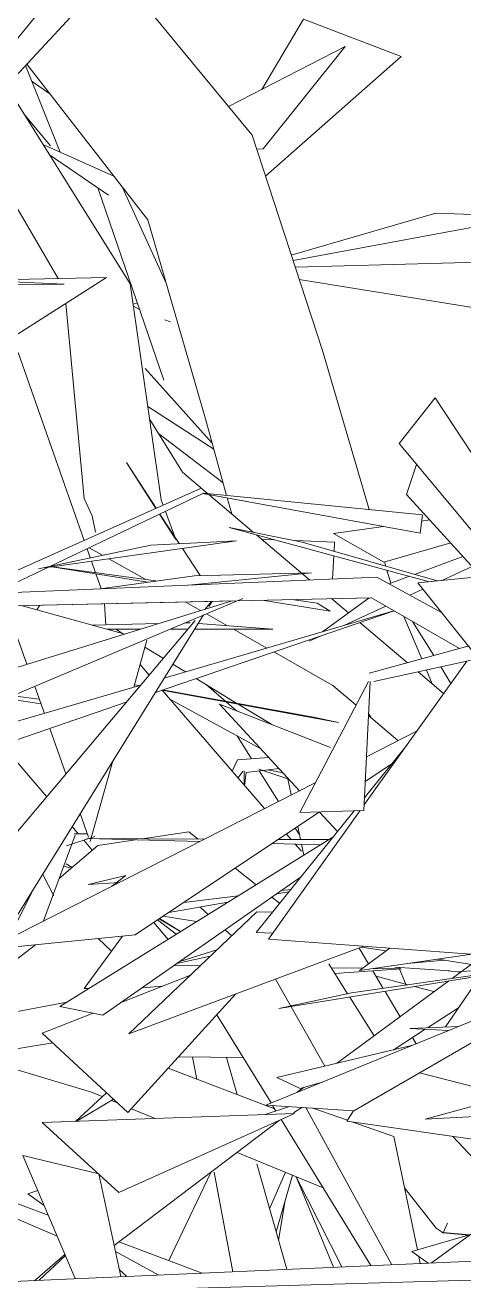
# Model space of a CAD drawing. Header units: millimetres. Extents: x 78096 to 288885, y -20632 to 149556.
# Drawn here: x 250269.6 to 250394.7, y 93294.7 to 93652.2 of the extents above; entities that cross this region are included whole.
import ezdxf

# ---------------------------------------------------------------- set-up
doc = ezdxf.new("R2010")
doc.units = ezdxf.units.MM
doc.layers.add('G-IMPT', color=8, linetype='Continuous', lineweight=9)
doc.layers.add('L-PLNT', color=71, linetype='Continuous', lineweight=9)

# ---------------------------------------------------------------- blocks, each defined once
blk = doc.blocks.new('ZZ-V - Tree Broadleaf 1 - 3dtree rotund SIMPLU-4826059-TOMH A-A')
at = {"layer": 'G-IMPT'}
for p, q in [((24631.32, 93509.17), (24652.12, 93505.08)), ((24631.32, 93509.17), (24688.44, 93493.76)), ((24652.12, 93505.08), (24690.59, 93493.98)), ((24718.98, 93496.95), (24685.13, 93493.41)), ((24673.37, 93495.08), (24497.28, 93487.69)), ((24673.37, 93495.08), (24691.87, 93484.99)), ((24701.06, 93473.51), (24685.13, 93493.41)), ((24671.95, 93489.22), (24497.34, 93485.32)), ((24671.95, 93489.22), (24497.35, 93485.32)), ((24542.24, 93449.75), (24635.2, 93489.02)), ((24671.89, 93489.19), (24633.59, 93488.34)), ((24671.89, 93489.19), (24697.01, 93474.74)), ((24632.82, 93488.32), (24497.34, 93485.32)), ((24519.07, 93453.44), (24632.15, 93488.31)), ((24678.36, 93485.47), (24610.3, 93462.27)), ((24612.82, 93466.32), (24678.27, 93485.52)), ((24626.26, 93488.18), (24624.33, 93485.9)), ((24625.53, 93486.73), (24626.43, 93488.18)), ((24621.65, 93482.72), (24541.58, 93387.91)), ((24565.8, 93390.76), (24624.01, 93484.3)), ((24749.72, 93482.37), (24672.54, 93465.32)), ((24699.75, 93475.49), (24671.18, 93467.69)), ((24669.73, 93430.11), (24699.09, 93471.18)), ((24553.68, 93448.97), (24606.14, 93464.36)), ((24671.03, 93465.32), (24651.5, 93428.02)), ((24669.66, 93428.65), (24671.48, 93465.32)), ((24601.99, 93459.44), (24567.41, 93447.65)), ((24684.9, 93451.33), (24670.42, 93443.96)), ((24669.83, 93432.19), (24682.05, 93447.35)), ((24670.06, 93436.86), (24677.69, 93441.93)), ((24656.01, 93436.64), (24562.37, 93389.01)), ((24604.51, 93393.22), (24657.08, 93428.21)), ((24638.96, 93393.89), (24666.9, 93428.55)), ((24642.49, 93391.99), (24668.66, 93428.61)), ((24669.66, 93428.65), (24651.5, 93428.02)), ((24583.03, 93372.84), (24660.85, 93421.05)), ((24595.32, 93370.35), (24651.66, 93409.65)), ((24618.4, 93402.46), (24633.91, 93404.36)), ((24644.88, 93404.92), (24648.33, 93405.51)), ((24646.24, 93405.87), (24648.87, 93406.19)), ((24614.14, 93399.63), (24630.93, 93402.52)), ((24604.51, 93393.22), (24562.37, 93389.01)), ((24638.96, 93393.89), (24643.72, 93393.71)), ((24642.49, 93391.99), (24701.51, 93387.64)), ((24677.1, 93389.44), (24668.46, 93383.1)), ((24727.25, 93385.51), (24645.51, 93372.23)), ((24666.19, 93376.69), (24727.62, 93385.6)), ((24700.45, 93387.72), (24668.46, 93383.1)), ((24641.81, 93344.77), (24735.38, 93382.9)), ((24666.88, 93343.17), (24735.53, 93382.85)), ((24666.19, 93376.69), (24645.51, 93372.23)), ((24583.03, 93372.84), (24595.32, 93370.35)), ((24682.85, 93366.55), (24696.81, 93367.18)), ((24682.85, 93366.55), (24693.95, 93366.01)), ((24687.15, 93340.78), (24780.44, 93366.25)), ((24689, 93299.81), (24779.18, 93365.66)), ((24683.33, 93361.69), (24644.91, 93352.59)), ((24651.57, 93349.52), (24644.91, 93352.59)), ((24651.57, 93349.52), (24657.85, 93351.3)), ((24641.81, 93344.77), (24666.88, 93343.17)), ((24687.15, 93340.78), (24703.19, 93341.6)), ((24703.14, 93300.43), (24485.13, 93290.87)), ((24703.5, 93294.98), (24615.54, 93292.46))]:
    blk.add_line(p, q, dxfattribs=at)
blk = doc.blocks.new('ZZ-V - Tree Broadleaf 2 - 3dtree rotund SIMPLU-4826084-TOMH A-A')
at = {"layer": 'G-IMPT'}
for p, q in [((24679.75, 93533.09), (24690, 93546.09)), ((24730.99, 93484.01), (24690, 93546.09)), ((24679.75, 93533.09), (24710.62, 93496.08)), ((24681.89, 93518.58), (24684.74, 93527.1)), ((24623.09, 93520.28), (24555.42, 93490.13)), ((24623.77, 93518.86), (24564.23, 93490.5)), ((24685.76, 93507.6), (24623.79, 93518.9)), ((24686.4, 93512.83), (24623.95, 93519.01)), ((24681.89, 93518.58), (24703.14, 93495.3)), ((24686.4, 93512.83), (24685.76, 93507.6)), ((24688.48, 93511.36), (24686.18, 93511.04)), ((24675.28, 93509.51), (24661.08, 93507.53)), ((24675.44, 93499.38), (24661.08, 93507.53)), ((24576.95, 93497.46), (24608.93, 93504.22)), ((24633.38, 93505.43), (24578.7, 93497.71)), ((24633.38, 93505.43), (24608.93, 93504.22)), ((24675.44, 93499.38), (24694.47, 93504.8)), ((24684.14, 93495.84), (24697.95, 93500.98)), ((24608.16, 93493.66), (24580.8, 93498.01)), ((24610.45, 93493.98), (24581.57, 93497.93)), ((24654.77, 93496.32), (24620.66, 93492.87)), ((24621.4, 93495.49), (24654.77, 93496.32)), ((24700.61, 93498.08), (24691.97, 93494.13)), ((24621.4, 93495.49), (24594.54, 93491.77)), ((24676.91, 93493.15), (24682.69, 93495.31)), ((24671.26, 93489.18), (24657.93, 93479.55)), ((24686.55, 93491.64), (24682.81, 93489.94)), ((24660.07, 93485.41), (24640.67, 93488.5)), ((24656.39, 93487.69), (24649.13, 93488.68)), ((24656.39, 93487.69), (24660.07, 93485.41)), ((24676.01, 93486.82), (24664.01, 93481.33)), ((24611.28, 93481.87), (24592.22, 93481.43)), ((24620.15, 93482.08), (24618.69, 93482.05)), ((24622.52, 93481.9), (24643.78, 93480.24)), ((24605.96, 93480.23), (24596.59, 93480.23)), ((24619.55, 93480.23), (24614.4, 93480.23)), ((24643.78, 93480.24), (24621.48, 93480.23)), ((24657.55, 93478.38), (24654.16, 93476.83)), ((24604.29, 93464.43), (24605.58, 93464.19)), ((24577.64, 93459.05), (24567.69, 93460.5)), ((24577.17, 93460.37), (24569.63, 93461.32)), ((24662.44, 93453.73), (24612.13, 93462.9)), ((24612.35, 93462.97), (24655.32, 93455.21)), ((24660.21, 93446.57), (24628.6, 93458.88)), ((24651.38, 93434.28), (24628.6, 93458.88)), ((24662.44, 93453.73), (24655.32, 93455.21)), ((24633.71, 93443.07), (24632.14, 93439.88)), ((24633.71, 93443.07), (24642.65, 93443.71)), ((24635.25, 93439.86), (24633.83, 93437.92)), ((24635.58, 93435.9), (24635.59, 93439.9)), ((24636.18, 93439.47), (24635.71, 93435.75)), ((24636.18, 93439.47), (24645.56, 93440.57)), ((24648.34, 93437.57), (24639.75, 93440.36)), ((24646.7, 93439.34), (24642.26, 93440.18)), ((24649, 93433.07), (24648.02, 93437.67)), ((24662.15, 93422.66), (24657.04, 93428.19)), ((24651.68, 93420.38), (24650.9, 93424.1)), ((24652.62, 93415.95), (24651.97, 93419.03)), ((24639.2, 93399.76), (24602.72, 93365.03)), ((24639.2, 93399.76), (24643.63, 93399.69)), ((24612.5, 93398.54), (24622.01, 93396.99)), ((24600.86, 93392.85), (24589.94, 93377.92)), ((24593.92, 93392.16), (24597.76, 93388.6)), ((24669.72, 93389.98), (24602.72, 93365.03)), ((24627.84, 93388.95), (24617.25, 93385.64)), ((24676.06, 93388.67), (24669.16, 93389.77)), ((24625.92, 93387.12), (24616.42, 93385.06)), ((24682.07, 93385.07), (24692.82, 93386)), ((24704.67, 93384.11), (24690.79, 93386.33)), ((24620.25, 93381.72), (24600.7, 93374.1)), ((24623.03, 93384.37), (24615.57, 93384.47)), ((24669.31, 93383.72), (24660.44, 93383.85)), ((24661.48, 93382.19), (24680.31, 93383.57)), ((24680.31, 93383.57), (24672.46, 93383.68)), ((24678.5, 93383.99), (24694.21, 93383.01)), ((24697.4, 93382.63), (24693.62, 93383.01)), ((24700.66, 93385.03), (24694.98, 93380.86)), ((24695.61, 93382.68), (24704, 93383.13)), ((24606.55, 93378.18), (24612.23, 93378.59)), ((24693.94, 93380.1), (24661.93, 93356.62)), ((24591.27, 93377.95), (24589.94, 93377.92)), ((24602.44, 93342.61), (24633.12, 93376.35)), ((24592.53, 93370.91), (24578, 93365.25)), ((24696.69, 93372.48), (24687.87, 93366.78)), ((24602.44, 93342.61), (24578, 93365.25)), ((24687.19, 93366.34), (24678.05, 93360.44)), ((24616.88, 93358.49), (24635.31, 93358.27)), ((24620.88, 93358.44), (24622.06, 93352.18)), ((24630.56, 93358.32), (24633.56, 93347.78)), ((24652.69, 93349.84), (24650.73, 93348.4)), ((24587.52, 93340.12), (24596.32, 93348.28)), ((24598.33, 93346.42), (24587.69, 93340.13)), ((24649.94, 93342.33), (24578.04, 93339.79)), ((24599.85, 93319.85), (24649.94, 93342.33)), ((24641.61, 93342.04), (24648.52, 93344.34)), ((24649.64, 93342.54), (24651.99, 93344.12)), ((24653.17, 93344.04), (24677.66, 93299.32)), ((24655.19, 93343.91), (24665.02, 93340.45)), ((24599.85, 93319.85), (24578.04, 93339.79)), ((24645.61, 93340.39), (24598.52, 93304.8)), ((24666.55, 93339.92), (24678.27, 93335.79)), ((24678.27, 93335.79), (24684.98, 93303.54)), ((24582.28, 93307.44), (24531.01, 93329.32)), ((24532.93, 93330.93), (24579.74, 93313.38)), ((24572.46, 93330.39), (24594.11, 93325.18)), ((24572.46, 93330.39), (24587.45, 93295.36)), ((24639.17, 93328.03), (24647.71, 93298)), ((24594.11, 93325.18), (24600.44, 93295.93)), ((24627.02, 93325.7), (24632.34, 93297.33)), ((24647.37, 93325.62), (24642.82, 93315.21)), ((24649.35, 93324.8), (24644.68, 93308.65)), ((24650.37, 93324.38), (24661.07, 93298.59)), ((24663.42, 93298.69), (24650.44, 93324.36)), ((24573.87, 93319.48), (24576.72, 93320.43)), ((24573.87, 93319.48), (24578.54, 93316.19)), ((24645.37, 93306.25), (24647.31, 93317.72)), ((24611.04, 93296.39), (24598.9, 93303.05)), ((24599.88, 93305.83), (24623.58, 93296.94)), ((24575.9, 93294.85), (24584.5, 93302.24)), ((24584.62, 93301.98), (24577.13, 93294.91)), ((24685.37, 93301.68), (24685.78, 93299.67)), ((24602.17, 93296), (24599.99, 93297.99))]:
    blk.add_line(p, q, dxfattribs=at)
blk = doc.blocks.new('ZZ-V - Tree Broadleaf 2 - 3dtree rotund SIMPLU-4826109-TOMH A-A')
at = {"layer": 'G-IMPT'}
for p, q in [((24620.32, 93691.27), (24518.77, 93582.28)), ((24598.37, 93682.05), (24514.97, 93579.94)), ((24637.85, 93620.89), (24598.86, 93668.24)), ((24652.46, 93653.97), (24640.63, 93633.94)), ((24680.33, 93643.27), (24652.46, 93653.97)), ((24631.13, 93629.04), (24664.36, 93646.2)), ((24641.02, 93616.98), (24664.36, 93646.2)), ((24680.33, 93643.27), (24641.66, 93609.23)), ((24583.13, 93616.03), (24573.29, 93640.79)), ((24608.09, 93596.79), (24573.6, 93641.13)), ((24575.12, 93636.17), (24580.17, 93632.68)), ((24603.13, 93578.58), (24567.85, 93634.95)), ((24573.14, 93626.49), (24580.37, 93617.89)), ((24582.6, 93580.09), (24557.19, 93623.51)), ((24578.63, 93618.03), (24598.42, 93609.23)), ((24657.89, 93559.63), (24637.85, 93620.89)), ((24580.13, 93615.32), (24596.92, 93603.82)), ((24641.02, 93616.98), (24639.17, 93616.89)), ((24593.88, 93605.9), (24612.7, 93551.19)), ((24600.79, 93606.18), (24613.35, 93578.73)), ((24624.59, 93540.15), (24608.09, 93596.79)), ((24690.23, 93598.7), (24649.02, 93586.75)), ((24649.52, 93585.21), (24717.06, 93597.69)), ((24690.23, 93598.7), (24717.06, 93597.69)), ((24650.14, 93583.31), (24741.12, 93585.79)), ((24584.3, 93578.49), (24517.45, 93581.68)), ((24584.3, 93578.49), (24549.32, 93578.26)), ((24596.37, 93580.37), (24560.13, 93579.64)), ((24569.08, 93562.99), (24596.37, 93580.37)), ((24611.93, 93517.08), (24603.13, 93578.58)), ((24725.95, 93567.76), (24651.28, 93579.85)), ((24589.96, 93517.45), (24584.77, 93572.98)), ((24605.14, 93573.18), (24603.96, 93572.8)), ((24604.04, 93572.22), (24605.79, 93571.29)), ((24614.55, 93567.8), (24612.96, 93568.37)), ((24589.97, 93505.52), (24571.13, 93559.07)), ((24671.19, 93514.34), (24657.89, 93559.63)), ((24626.51, 93533.19), (24607.38, 93554.5)), ((24608.13, 93543.64), (24626.95, 93531.55)), ((24618.03, 93524.93), (24608.65, 93539.98)), ((24630.58, 93518.35), (24624.59, 93540.15)), ((24629.61, 93521.89), (24611.18, 93535.93)), ((24602.01, 93527.68), (24610.41, 93514.63)), ((24602.01, 93527.68), (24610.52, 93514.67)), ((24625.17, 93518.89), (24618.03, 93524.93)), ((24592.25, 93512.53), (24589.96, 93517.45)), ((24638.26, 93507.81), (24625.54, 93518.58)), ((24632.03, 93513.08), (24630.78, 93517.62)), ((24612.49, 93515.55), (24611.93, 93517.08)), ((24592.25, 93512.53), (24593.22, 93507.91)), ((24611.46, 93513), (24616.09, 93505.81)), ((24611.58, 93513.05), (24617.09, 93504.62)), ((24616.09, 93505.81), (24613.14, 93513.8)), ((24654.23, 93494.28), (24639.17, 93507.03)), ((24591.7, 93500.58), (24590.8, 93503.16)), ((24595.22, 93501.32), (24591.43, 93503.46)), ((24617.99, 93503.26), (24623.04, 93495.53)), ((24644.07, 93505.73), (24640.53, 93505.88)), ((24661.35, 93505.01), (24650.08, 93505.48)), ((24661.35, 93505.01), (24661.21, 93502.45)), ((24593.2, 93496.34), (24592.05, 93499.59)), ((24607.52, 93494.38), (24597.03, 93500.3)), ((24661.14, 93501.12), (24660.79, 93494.56)), ((24594.79, 93491.81), (24593.31, 93496.02)), ((24675.93, 93498.21), (24675.57, 93499.42)), ((24677.36, 93493.32), (24676.27, 93497.04)), ((24665.32, 93484.89), (24660.51, 93488.97)), ((24567.69, 93486.88), (24573.63, 93470.27)), ((24572.05, 93486.98), (24601.54, 93478.87)), ((24577.29, 93487.09), (24576.49, 93485.76)), ((24596.18, 93481.52), (24595.79, 93487.5)), ((24623.18, 93485.54), (24618.8, 93488.01)), ((24630.79, 93481.25), (24624.8, 93484.63)), ((24682.12, 93470.67), (24668.58, 93482.14)), ((24686.21, 93471.79), (24681.15, 93483.86)), ((24689.63, 93472.72), (24683.53, 93482.49)), ((24600.94, 93479.03), (24598.98, 93480.23)), ((24642.06, 93474.89), (24632.59, 93480.24)), ((24607.87, 93477.13), (24604.1, 93463.76)), ((24612.55, 93471.95), (24607.31, 93475.14)), ((24660.9, 93464.26), (24644.04, 93473.77)), ((24608.53, 93467.18), (24605.92, 93470.2)), ((24618.87, 93468.09), (24615.29, 93470.28)), ((24692.46, 93461.91), (24685.15, 93468.11)), ((24689.19, 93464.68), (24687.54, 93468.63)), ((24694.55, 93464.83), (24691.62, 93469.53)), ((24575.89, 93463.97), (24578.63, 93456.29)), ((24633.54, 93459.14), (24621.92, 93466.23)), ((24633.41, 93457), (24624.78, 93464.49)), ((24667.52, 93458.62), (24660.9, 93464.26)), ((24641.38, 93429.2), (24612.21, 93462.92)), ((24640.38, 93446.16), (24614.43, 93460.35)), ((24643.46, 93453.09), (24633.88, 93458.93)), ((24679.37, 93448.52), (24671, 93455.66)), ((24671.03, 93456.28), (24671.75, 93455.01)), ((24580.16, 93452), (24584.79, 93439.07)), ((24633.57, 93449.88), (24637.69, 93443.36)), ((24579.29, 93432.56), (24566.34, 93447.75)), ((24598.17, 93442.77), (24591.68, 93419.8)), ((24639.87, 93439.9), (24645.35, 93431.22)), ((24588.83, 93427.77), (24591.25, 93421.01)), ((24587.38, 93421.58), (24578.42, 93397.18)), ((24592.97, 93421.19), (24584.98, 93418.55)), ((24588.29, 93421.99), (24586.52, 93424.06)), ((24590.89, 93422), (24587.09, 93421.98)), ((24619.84, 93422.58), (24606.57, 93420.58)), ((24622.46, 93420.51), (24619.84, 93422.58)), ((24649, 93420.39), (24647.65, 93421.94)), ((24650.15, 93423.6), (24651.43, 93421.58)), ((24593.85, 93418.67), (24582.87, 93409.31)), ((24592.27, 93417.32), (24589.85, 93420.16)), ((24590.74, 93420.65), (24622.9, 93419.8)), ((24624.28, 93420.5), (24591.92, 93420.65)), ((24604.6, 93420.28), (24593.85, 93418.67)), ((24643.61, 93419.25), (24657.35, 93418.88)), ((24659.7, 93420.34), (24645.35, 93420.41)), ((24651.91, 93417.02), (24650.13, 93419.07)), ((24578.13, 93410.58), (24581.33, 93404.36)), ((24586.29, 93412.22), (24584.16, 93412.81)), ((24586.53, 93412.43), (24584.81, 93413.41)), ((24638.97, 93407.5), (24633.01, 93412.19)), ((24575.81, 93406.84), (24568.37, 93392.06)), ((24591.08, 93407.58), (24601.86, 93410.12)), ((24599.93, 93408.12), (24591.08, 93407.58)), ((24601.86, 93410.12), (24597.89, 93407.08)), ((24645.67, 93402.22), (24643.48, 93403.94)), ((24625.36, 93399.07), (24623.06, 93401.16)), ((24613.88, 93391.95), (24609.8, 93396.74)), ((24616.22, 93393.4), (24610.89, 93397.46)), ((24617.45, 93394.17), (24611.4, 93397.8)), ((24617.46, 93394.17), (24611.49, 93397.87)), ((24632.07, 93392.97), (24630.19, 93394.67)), ((24576.08, 93390.38), (24559.54, 93377.72)), ((24671.05, 93385), (24668.37, 93389.48)), ((24665.09, 93376.45), (24659.74, 93384.96)), ((24675.23, 93378), (24672.26, 93382.98)), ((24681.67, 93379.18), (24679.69, 93383.91)), ((24702.92, 93381.56), (24692.94, 93367.01)), ((24658.58, 93355.83), (24644.48, 93380.58)), ((24682.26, 93379.02), (24673.18, 93381.43)), ((24689.63, 93377.06), (24684.17, 93378.51)), ((24672.63, 93364.47), (24665.68, 93375.51)), ((24680.06, 93369.92), (24675.75, 93377.14)), ((24585.04, 93374.08), (24562.76, 93369.83)), ((24643.25, 93345.36), (24627.79, 93370.49)), ((24684.66, 93362.23), (24683.59, 93364.02)), ((24581.02, 93362.44), (24563.81, 93359.64)), ((24592.04, 93348.42), (24563.94, 93356.9)), ((24644.28, 93343.68), (24613.96, 93355.28)), ((24685.57, 93353.97), (24711.33, 93347.38)), ((24595.11, 93347.16), (24592.04, 93348.42)), ((24599.47, 93345.36), (24597.74, 93346.07)), ((24610.22, 93340.93), (24603.45, 93343.72)), ((24644.66, 93343.06), (24643.68, 93344.65)), ((24664.84, 93340.16), (24666.76, 93343.17)), ((24671.73, 93299.06), (24646.15, 93340.64)), ((24664.84, 93340.16), (24731.24, 93330.65)), ((24701.06, 93329.44), (24695.11, 93335.82)), ((24658.11, 93321.19), (24633.58, 93331.3)), ((24614.07, 93300.51), (24626.05, 93325.61)), ((24690.35, 93309.72), (24681.3, 93321.25)), ((24693.56, 93311.17), (24692.36, 93308.42)), ((24683.41, 93303.09), (24700.07, 93307.89)), ((24692.36, 93308.42), (24690.35, 93309.72)), ((24692.36, 93308.42), (24691.96, 93308.5)), ((24692.36, 93308.46), (24699.69, 93307.78)), ((24692.36, 93308.42), (24699.62, 93307.76)), ((24683.41, 93303.09), (24688, 93299.77))]:
    blk.add_line(p, q, dxfattribs=at)

msp = doc.modelspace()

# ---------------------------------------------------------------- block references
at = {"layer": 'L-PLNT'}
for name in ['ZZ-V - Tree Broadleaf 1 - 3dtree rotund SIMPLU-4826059-TOMH A-A', 'ZZ-V - Tree Broadleaf 2 - 3dtree rotund SIMPLU-4826109-TOMH A-A', 'ZZ-V - Tree Broadleaf 2 - 3dtree rotund SIMPLU-4826084-TOMH A-A']:
    msp.add_blockref(name, (225696.455, 0), dxfattribs=at)

doc.saveas('drawing.dxf')
